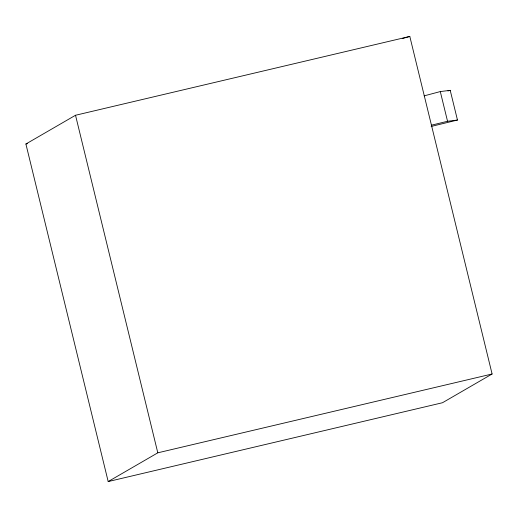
<?xml version="1.0" encoding="UTF-8"?>
<svg xmlns="http://www.w3.org/2000/svg" width="518" height="518" viewBox="0 0 518 518"><rect width="100%" height="100%" fill="white"/><g stroke="black" fill="none" stroke-linecap="round" stroke-linejoin="round"><path stroke-width="0.78" d="M25.9 144.004L75.518 115.261L409.809 36.435L492.1 373.996L442.482 402.739L108.191 481.565L25.9 144.004L27.473 143.635M108.191 481.565L157.802 452.816L492.1 373.996M402.233 38.585L409.809 36.435M424.125 95.875L440.294 91.569L450.213 90.339L457.465 120.046L431.19 126.444M447.902 90.954L450.213 90.339M431.319 125.227L447.546 121.27L457.465 120.046M440.294 91.569L447.546 121.27M75.518 115.261L157.802 452.816"/></g></svg>
